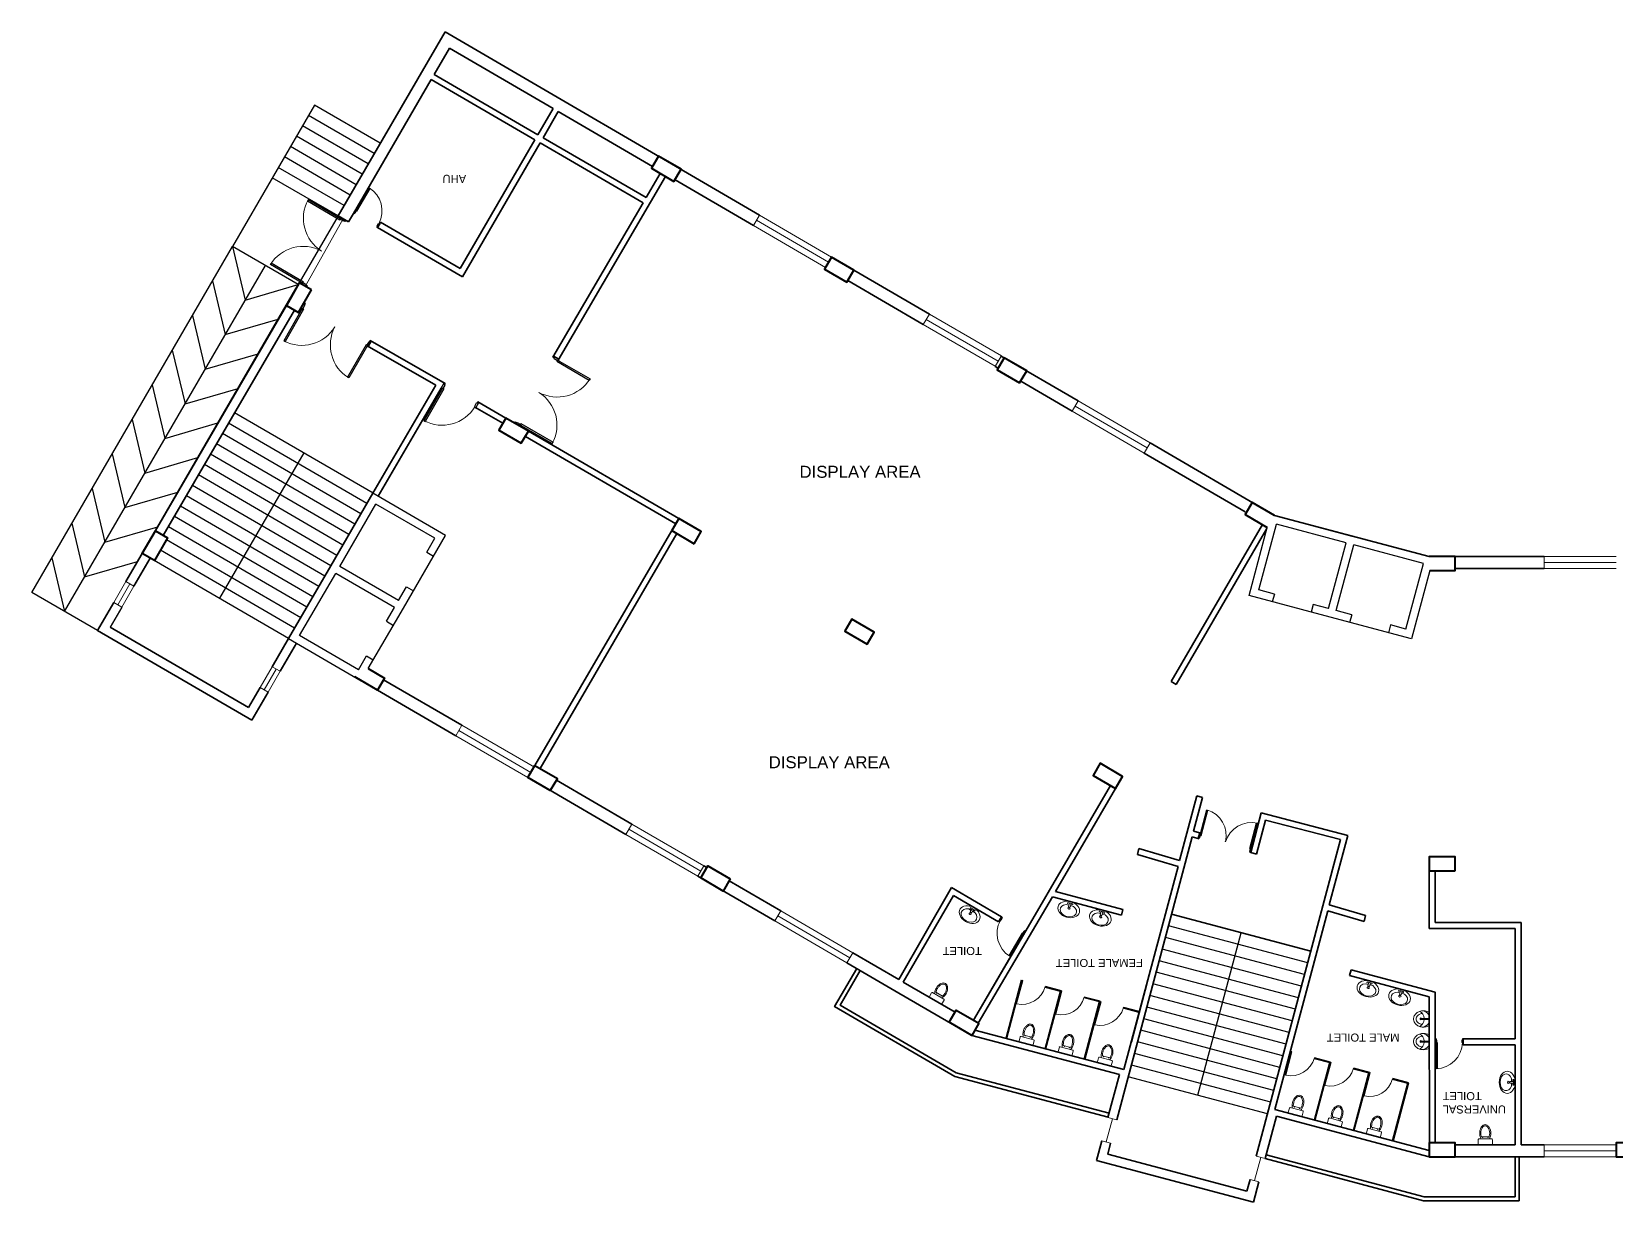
# Model space of a CAD drawing. Header units: millimetres. Extents: x 3079 to 579737, y 1565 to 1161826.
# Drawn here: x 3165 to 42770, y 942981 to 972239 of the extents above; entities that cross this region are included whole.
import ezdxf

# ---------------------------------------------------------------- set-up
doc = ezdxf.new("R2010")
doc.units = ezdxf.units.MM
for name, color, linetype, lineweight in [('1', 7, 'Continuous', 35), ('A_COL', 250, 'Continuous', 40), ('A_ELE1', 250, 'Continuous', 20), ('A_WIN-DOR', 250, 'Continuous', 30), ('DOOR', 250, 'Continuous', 15), ('IG-Area', 250, 'Continuous', 30), ('partition', 253, 'Continuous', 5), ('SILL', 251, 'Continuous', 18), ('WINDOW', 252, 'Continuous', 15)]:
    doc.layers.add(name, color=color, linetype=linetype, lineweight=lineweight)
doc.layers.add('FURNITURE', color=253, linetype='Continuous', lineweight=5, transparency=0.05)
doc.styles.get("Standard").update_dxf_attribs({"font": 'arial.ttf'})

msp = doc.modelspace()

# ---------------------------------------------------------------- linework, layer by layer
for p, q in [((10231, 970405), (8184, 966874)), ((11875, 969453), (10231, 970405)), ((11725, 969193), (10081, 970146)), ((11424, 968674), (9780, 969627)), ((11574, 968934), (9930, 969886)), ((11273, 968414), (9630, 969367)), ((10972, 967895), (9329, 968848)), ((11123, 968155), (9479, 969108)), ((10822, 967636), (9178, 968589)), ((10822, 967636), (9851, 965960)), ((3165, 958225), (8185, 966873)), ((9827, 965920), (8184, 966874)), ((8185, 966873), (8504, 965532)), ((3986, 957748), (9006, 966397)), ((7683, 966008), (8002, 964667)), ((5812, 959001), (9827, 965920)), ((8504, 965532), (9827, 965920)), ((7181, 965143), (7500, 963802)), ((8002, 964667), (9326, 965055)), ((6679, 964278), (6998, 962937)), ((7500, 963802), (8824, 964190)), ((6177, 963413), (6496, 962072)), ((6998, 962937), (8322, 963325)), ((5676, 962549), (5994, 961207)), ((8237, 962715), (6454, 959645)), ((6496, 962072), (7820, 962460)), ((11545, 960446), (8087, 962456)), ((11696, 960705), (8237, 962715)), ((11395, 960187), (7936, 962196)), ((5174, 961684), (5492, 960343)), ((11093, 959668), (7635, 961677)), ((11244, 959927), (7785, 961937)), ((9967, 961710), (7857, 958079)), ((5994, 961207), (7318, 961595)), ((10943, 959408), (7484, 961418)), ((10641, 958890), (7182, 960899)), ((10792, 959149), (7333, 961159)), ((4672, 960819), (4990, 959478)), ((5492, 960343), (6816, 960731)), ((10490, 958630), (7032, 960640)), ((9585, 957073), (11696, 960705)), ((11695, 960704), (10640, 958888)), ((10640, 958888), (11695, 960704)), ((10864, 958874), (11768, 960431)), ((13511, 959649), (11695, 960704)), ((13238, 959577), (11768, 960431)), ((10189, 958111), (6730, 960121)), ((10340, 958371), (6881, 960380)), ((34229, 960147), (36162, 959633)), ((34229, 960147), (34229, 960147)), ((4170, 959954), (4488, 958613)), ((4990, 959478), (6314, 959866)), ((10038, 957852), (6580, 959862)), ((12456, 957833), (13511, 959649)), ((33593, 958143), (34046, 959849)), ((33837, 958285), (34274, 959928)), ((36014, 959465), (34274, 959928)), ((9737, 957333), (6382, 959283)), ((9888, 957593), (6533, 959542)), ((13037, 959231), (13238, 959577)), ((35577, 957823), (36014, 959465)), ((35770, 957771), (36207, 959414)), ((37947, 958951), (36207, 959414)), ((3668, 959089), (3986, 957748)), ((4488, 958613), (5812, 959001)), ((6127, 959083), (5718, 958378)), ((9586, 957074), (6127, 959083)), ((10640, 958888), (9585, 957073)), ((12333, 958020), (10864, 958874)), ((13037, 959231), (13210, 959130)), ((37510, 957308), (37947, 958951)), ((9859, 957145), (10763, 958701)), ((12233, 957847), (10763, 958701)), ((38105, 958769), (37651, 957064)), ((4808, 957271), (3165, 958225)), ((12333, 958020), (12534, 958366)), ((12534, 958366), (12707, 958266)), ((35622, 957604), (33593, 958143)), ((34224, 958182), (33837, 958285)), ((34224, 958182), (34172, 957989)), ((5416, 957859), (5123, 957354)), ((11577, 956320), (12456, 957833)), ((12032, 957502), (12233, 957847)), ((35190, 957925), (35139, 957732)), ((35577, 957823), (35190, 957925)), ((36157, 957668), (35770, 957771)), ((36157, 957668), (36105, 957475)), ((12032, 957502), (12205, 957401)), ((37651, 957064), (35622, 957604)), ((37123, 957411), (37072, 957218)), ((37510, 957308), (37123, 957411)), ((9585, 957073), (11401, 956018)), ((11329, 956291), (9859, 957145)), ((11329, 956291), (11530, 956637)), ((11530, 956637), (11703, 956536)), ((11401, 956018), (11401, 956018)), ((35133, 949253), (31654, 950179)), ((35056, 948963), (31576, 949889)), ((34979, 948674), (31499, 949599)), ((32314, 945657), (33394, 949716)), ((34825, 948094), (31344, 949019)), ((34902, 948384), (31421, 949309)), ((34748, 947804), (31267, 948730)), ((34593, 947224), (31113, 948150)), ((34670, 947514), (31190, 948440)), ((34516, 946934), (31036, 947860)), ((34439, 946644), (30959, 947570)), ((34285, 946064), (30804, 946990)), ((34362, 946354), (30882, 947280)), ((34208, 945774), (30727, 946700)), ((34131, 945484), (30650, 946410)), ((34053, 945195), (30573, 946120)), ((34052, 945195), (30573, 946120))]:
    msp.add_line(p, q)
at = {"layer": '1'}
for p, q in [((13497, 972239), (10822, 967636)), ((21354, 967656), (13497, 972239)), ((13605, 971828), (13223, 971171)), ((16197, 970316), (13605, 971828)), ((15818, 969664), (13223, 971171)), ((13148, 971042), (11205, 967697)), ((15743, 969534), (13148, 971042)), ((16197, 970316), (15818, 969664)), ((16327, 970241), (15948, 969588)), ((18682, 968867), (16327, 970241)), ((15743, 969534), (13875, 966319)), ((18520, 968093), (15948, 969588)), ((15872, 969459), (13929, 966114)), ((18445, 967964), (15872, 969459)), ((19049, 969000), (19049, 969000)), ((19179, 968925), (19179, 968925)), ((19002, 968623), (16322, 964026)), ((18873, 968698), (18520, 968093)), ((21203, 967397), (19244, 968540)), ((18445, 967964), (16192, 964101)), ((10822, 967636), (11082, 967485)), ((11204, 967696), (11082, 967485)), ((11885, 967475), (11810, 967345)), ((13929, 966114), (11810, 967345)), ((13875, 966319), (11885, 967475)), ((10339, 966805), (10333, 966793)), ((25600, 965180), (23152, 966607)), ((25449, 964920), (23563, 966021)), ((9530, 965397), (5928, 959198)), ((9729, 965281), (6454, 959645)), ((9922, 965313), (9894, 965329)), ((9996, 965444), (9968, 965459)), ((13266, 963408), (11548, 964386)), ((11576, 964371), (11650, 964501)), ((13499, 963448), (11623, 964517)), ((16208, 964129), (16338, 964053)), ((29319, 963011), (27398, 964131)), ((27320, 963829), (27248, 963872)), ((11695, 960704), (13266, 963408)), ((11825, 960629), (13396, 963333)), ((13424, 963318), (13396, 963333)), ((29169, 962754), (27883, 963504)), ((14943, 962452), (14237, 962854)), ((15017, 962583), (14312, 962984)), ((15249, 962484), (15233, 962457)), ((15379, 962409), (15362, 962381)), ((15503, 962125), (19265, 959941)), ((15578, 962255), (19340, 960071)), ((30969, 961708), (33491, 960237)), ((34229, 960147), (31117, 961962)), ((34229, 960147), (34229, 960147)), ((38095, 959119), (34229, 960147)), ((15742, 953901), (19164, 959768)), ((15871, 953825), (19293, 959693)), ((33924, 959920), (31643, 955995)), ((34038, 959819), (31773, 955920)), ((5928, 959198), (5519, 958494)), ((6127, 959082), (5718, 958378)), ((6181, 959051), (6181, 959051)), ((38095, 959119), (38745, 959119)), ((38095, 959119), (38745, 959119)), ((40970, 959119), (38745, 959119)), ((38745, 958819), (40970, 958819)), ((5217, 957975), (4808, 957271)), ((4808, 957271), (8663, 955029)), ((5123, 957354), (8580, 955344)), ((9585, 957073), (9176, 956368)), ((9784, 956957), (9374, 956252)), ((8874, 955849), (8580, 955344)), ((9073, 955734), (8663, 955029)), ((13765, 954643), (11804, 955783)), ((11954, 956043), (13916, 954903)), ((31643, 955995), (31773, 955920)), ((18015, 952174), (15986, 953353)), ((18166, 952434), (16278, 953531)), ((28009, 949767), (30125, 953399)), ((28755, 950750), (30431, 953626)), ((32285, 953140), (31854, 951520)), ((32430, 953102), (32205, 952257)), ((32430, 953102), (32285, 953140)), ((33633, 951722), (33897, 952718)), ((33777, 951684), (34004, 952535)), ((36058, 952152), (33897, 952718)), ((35875, 952045), (34004, 952535)), ((32167, 952112), (30285, 945039)), ((32345, 952065), (32167, 952112)), ((32361, 952215), (32205, 952257)), ((32323, 952070), (32361, 952215)), ((35596, 950414), (36058, 952152)), ((30839, 951820), (30801, 951674)), ((31854, 951520), (30839, 951820)), ((33777, 951684), (33633, 951722)), ((35875, 952045), (33770, 944132)), ((20039, 951346), (19966, 951388)), ((31816, 951375), (30465, 946296)), ((31816, 951375), (30801, 951674)), ((38745, 951619), (38095, 951619)), ((38095, 951319), (38095, 949821)), ((20169, 950923), (19815, 951129)), ((20169, 950923), (21738, 950012)), ((20601, 951019), (21887, 950269)), ((38245, 951269), (38245, 949971)), ((20299, 950848), (20299, 950847)), ((24838, 948548), (26151, 950850)), ((24947, 948484), (26206, 950645)), ((26151, 950850), (27404, 950119)), ((26206, 950645), (27329, 949990)), ((26823, 947462), (28674, 950614)), ((28674, 950614), (30399, 950158)), ((28755, 950750), (30437, 950303)), ((30437, 950303), (30399, 950158)), ((35132, 949254), (31654, 950179)), ((34236, 945301), (35557, 950269)), ((36464, 950001), (35557, 950269)), ((36502, 950146), (35596, 950414)), ((36502, 950146), (36464, 950001)), ((26706, 947530), (28009, 949767)), ((27329, 949990), (27404, 950119)), ((28009, 949767), (28009, 949767)), ((38095, 949971), (38095, 949971)), ((38095, 949821), (40245, 949821)), ((38245, 949971), (40395, 949971)), ((40245, 947069), (40245, 949821)), ((40395, 944419), (40395, 949971)), ((23538, 948966), (24735, 948270)), ((23686, 949220), (24838, 948548)), ((26705, 947531), (27606, 949075)), ((27600, 949066), (27600, 949066)), ((36142, 948792), (36103, 948646)), ((36103, 948646), (38095, 948117)), ((36142, 948792), (38245, 948232)), ((24947, 948484), (26243, 947729)), ((27135, 948268), (27136, 948268)), ((27517, 947079), (27903, 948529)), ((27529, 947076), (27915, 948526)), ((27903, 948529), (27915, 948526)), ((27924, 948523), (27936, 948520)), ((28491, 948360), (28878, 948257)), ((28495, 948371), (28893, 948265)), ((28495, 946819), (28878, 948257)), ((28507, 946816), (28893, 948265)), ((28902, 948263), (28914, 948260)), ((30650, 946988), (31034, 948438)), ((38245, 946919), (38245, 948232)), ((29469, 948100), (29856, 947997)), ((29473, 948111), (29871, 948005)), ((29473, 946559), (29856, 947997)), ((29485, 946556), (29871, 948005)), ((30447, 947840), (30450, 947851)), ((30447, 947840), (30834, 947737)), ((30450, 947851), (30837, 947748)), ((38098, 944469), (38095, 948117)), ((26780, 947360), (26781, 947360)), ((26659, 947152), (30349, 946171)), ((26737, 947287), (30465, 946296)), ((38095, 946999), (38095, 946999)), ((38945, 946919), (38945, 947069)), ((38945, 947069), (40245, 947069)), ((34619, 946739), (34649, 946731)), ((34622, 946751), (34664, 946740)), ((34643, 946831), (34643, 946830)), ((34646, 946842), (34646, 946842)), ((35219, 946579), (35606, 946477)), ((35222, 946591), (35621, 946485)), ((38095, 946849), (38095, 946849)), ((38245, 944469), (38245, 946919)), ((38945, 946919), (40245, 946919)), ((40245, 944419), (40245, 946919)), ((30349, 946171), (30063, 945098)), ((35223, 945039), (35606, 946477)), ((35235, 945035), (35621, 946485)), ((36197, 946319), (36584, 946216)), ((36200, 946331), (36599, 946225)), ((36201, 944778), (36584, 946216)), ((36213, 944775), (36599, 946225)), ((37175, 946059), (37562, 945956)), ((37178, 946071), (37577, 945965)), ((37179, 944518), (37562, 945956)), ((37191, 944515), (37577, 945965)), ((34275, 945136), (33992, 944073)), ((34236, 945301), (38095, 944275)), ((34275, 945136), (38095, 944120)), ((29909, 944518), (29778, 944024)), ((30131, 944459), (30059, 944187)), ((33538, 943262), (30059, 944187)), ((40245, 944419), (38745, 944419)), ((40970, 944419), (40395, 944419)), ((33702, 942981), (29778, 944024)), ((33992, 944073), (37954, 943019)), ((34018, 944169), (37967, 943119)), ((40970, 944119), (38095, 944119)), ((40245, 944119), (38095, 944119)), ((38245, 944119), (38245, 944119)), ((40245, 943119), (40245, 944119)), ((40345, 943019), (40345, 944119)), ((33615, 943552), (33538, 943262)), ((33838, 943493), (33702, 942981)), ((40345, 943019), (37954, 943019)), ((40245, 943119), (37967, 943119))]:
    msp.add_line(p, q, dxfattribs=at)
for points in [[(23784, 948823), (23232, 947871), (26234, 946127), (30066, 945108)], [(23871, 948772), (23368, 947908), (26272, 946220), (30092, 945205)], [(24735, 948270), (24735, 948270), (26645, 947160)]]:
    msp.add_lwpolyline(points, dxfattribs=at)
at = {"layer": 'A_COL'}
for points in [[(19218, 968497), (19395, 968799), (18833, 969126), (18657, 968824)], [(23538, 965978), (23714, 966280), (23152, 966607), (22976, 966305)], [(10155, 965786), (9851, 965960), (9529, 965395), (9833, 965222)], [(27857, 963459), (28033, 963761), (27471, 964088), (27295, 963786)], [(15402, 961953), (15578, 962255), (15017, 962583), (14840, 962280)], [(19725, 959441), (19901, 959743), (19340, 960071), (19164, 959768)], [(6255, 959761), (6558, 959585), (6231, 959023), (5929, 959199)], [(24049, 956929), (24225, 957231), (23663, 957559), (23487, 957256)], [(16303, 953573), (16127, 953271), (15565, 953599), (15742, 953901)], [(30254, 953324), (30431, 953626), (29869, 953953), (29693, 953651)], [(20626, 951062), (20450, 950760), (19888, 951087), (20064, 951389)], [(38745, 951269), (38745, 951619), (38095, 951619), (38095, 951269)], [(26835, 947455), (26659, 947152), (26098, 947480), (26274, 947782)], [(38745, 944119), (38745, 944469), (38095, 944469), (38095, 944119)], [(43420, 944119), (43420, 944469), (42770, 944469), (42770, 944119)]]:
    msp.add_lwpolyline(points, close=True, dxfattribs=at)
for points in [[(34229, 960147), (34229, 960147), (33668, 960475), (33491, 960172), (34046, 959849)], [(38105, 958769), (38745, 958769), (38745, 959119), (38095, 959119), (38095, 959119)], [(11577, 956320), (11980, 956085), (11804, 955783), (11242, 956111)]]:
    msp.add_lwpolyline(points, dxfattribs=at)
at = {"layer": 'A_ELE1', "transparency": 33554687}
for centre, radius, start, end in [((10922, 967575), 966, 151.4901, 238.0058), ((11244, 967761), 676, 331.5846, 58.1004), ((9949, 965907), 966, 61.4903, 148.006), ((10922, 967575), 966, 238.0058, 238.0059), ((9917, 965365), 966, 242.0665, 328.5823), ((11595, 964409), 966, 152.0667, 238.5824), ((11595, 964409), 966, 152.0666, 152.0667), ((16300, 964073), 966, 241.4931, 328.0088), ((15327, 962405), 966, 331.4929, 58.0087), ((16300, 964073), 966, 241.493, 241.4931), ((13420, 963369), 966, 242.0665, 328.5823), ((32344, 952143), 676, 346.8467, 73.3625), ((33650, 951795), 676, 76.8465, 163.3623), ((27969, 949703), 676, 151.5186, 238.0344), ((38247, 946993), 676, 271.742, 358.2578)]:
    msp.add_arc(centre, radius, start, end, dxfattribs=at)
at = {"layer": 'A_WIN-DOR'}
for p, q in [((10073, 968036), (10056, 968004)), ((11224, 967686), (11205, 967697)), ((11810, 967345), (11790, 967356)), ((11863, 967436), (11810, 967345)), ((9130, 966419), (9149, 966450)), ((9465, 964511), (9497, 964494)), ((11091, 963584), (11060, 963603)), ((17119, 963561), (17100, 963530)), ((14340, 962969), (14312, 962984)), ((12967, 962515), (12999, 962498)), ((16176, 961944), (16194, 961976)), ((32345, 952065), (32323, 952070)), ((33611, 951728), (33633, 951722)), ((27351, 950028), (27404, 950119)), ((27404, 950119), (27423, 950108)), ((27989, 949778), (28009, 949767)), ((38267, 947069), (38245, 947069)), ((38945, 947069), (38922, 947069)), ((38945, 946964), (38945, 947069))]:
    msp.add_line(p, q, dxfattribs=at)
at = {"layer": 'A_WIN-DOR', "transparency": 33554687}
for p, q in [((10863, 967532), (10056, 968004)), ((10882, 967564), (10073, 968036)), ((11272, 967769), (11601, 968335)), ((11294, 967756), (11623, 968322)), ((10871, 967571), (10842, 967587)), ((10871, 967571), (10887, 967598)), ((10887, 967598), (11016, 967523)), ((11257, 967788), (11205, 967697)), ((11224, 967686), (11240, 967713)), ((11240, 967713), (11248, 967708)), ((11248, 967708), (11281, 967764)), ((11277, 967776), (11257, 967788)), ((11277, 967776), (11288, 967796)), ((10954, 967506), (10875, 967552)), ((10961, 967518), (10954, 967506)), ((11000, 967495), (10961, 967518)), ((11016, 967523), (11000, 967495)), ((11790, 967356), (11807, 967384)), ((11798, 967389), (11830, 967444)), ((11807, 967384), (11798, 967389)), ((11839, 967439), (11843, 967447)), ((11843, 967447), (11863, 967436)), ((9939, 965947), (9130, 966419)), ((9957, 965979), (9149, 966450)), ((10410, 966756), (10410, 966756)), ((10410, 966756), (10410, 966756)), ((9928, 965953), (9899, 965970)), ((9928, 965953), (9912, 965926)), ((9912, 965926), (10041, 965850)), ((10025, 965913), (9946, 965959)), ((10018, 965901), (10025, 965913)), ((10057, 965878), (10018, 965901)), ((10041, 965850), (10057, 965878)), ((9928, 965324), (9465, 964511)), ((9960, 965306), (9497, 964494)), ((9894, 965329), (9968, 965459)), ((9922, 965313), (9894, 965329)), ((9922, 965313), (9906, 965285)), ((9985, 965397), (9940, 965318)), ((9968, 965459), (9996, 965444)), ((9996, 965444), (9973, 965404)), ((9973, 965404), (9985, 965397)), ((10741, 964861), (10741, 964861)), ((10741, 964861), (10741, 964861)), ((11523, 964416), (11060, 963603)), ((11555, 964398), (11091, 963584)), ((11548, 964386), (11532, 964358)), ((11588, 964484), (11543, 964404)), ((11548, 964386), (11576, 964371)), ((11576, 964371), (11650, 964501)), ((11600, 964477), (11588, 964484)), ((11623, 964517), (11600, 964477)), ((11650, 964501), (11623, 964517)), ((16208, 964129), (16192, 964101)), ((16192, 964101), (16231, 964078)), ((16338, 964054), (16208, 964129)), ((16231, 964078), (16225, 964067)), ((16225, 964067), (16304, 964021)), ((16292, 964001), (17100, 963530)), ((16310, 964032), (17119, 963561)), ((16322, 964026), (16338, 964054)), ((16322, 964026), (16350, 964009)), ((13431, 963329), (12967, 962515)), ((13462, 963311), (12999, 962498)), ((13396, 963333), (13471, 963464)), ((13424, 963318), (13396, 963333)), ((13424, 963318), (13408, 963289)), ((13488, 963401), (13443, 963322)), ((13471, 963464), (13499, 963448)), ((13499, 963448), (13476, 963408)), ((13476, 963408), (13488, 963401)), ((15839, 963224), (15839, 963224)), ((15839, 963224), (15839, 963224)), ((14277, 962951), (14232, 962872)), ((14244, 962865), (14237, 962854)), ((14237, 962854), (14265, 962838)), ((14265, 962838), (14340, 962969)), ((14289, 962945), (14277, 962951)), ((14312, 962984), (14289, 962945)), ((15233, 962457), (15249, 962484)), ((15362, 962381), (15233, 962457)), ((15249, 962484), (15288, 962461)), ((15288, 962461), (15295, 962473)), ((15295, 962473), (15374, 962427)), ((15379, 962409), (15362, 962381)), ((15367, 962415), (16176, 961944)), ((15379, 962409), (15407, 962392)), ((15386, 962447), (16194, 961976)), ((32369, 952157), (32538, 952791)), ((32394, 952151), (32562, 952784)), ((32350, 952172), (32323, 952070)), ((32371, 952166), (32350, 952172)), ((32362, 952093), (32378, 952155)), ((32371, 952166), (32377, 952188)), ((33611, 951827), (33779, 952460)), ((33636, 951821), (33804, 952454)), ((32345, 952065), (32353, 952096)), ((32353, 952096), (32362, 952093)), ((33002, 951989), (33005, 951998)), ((33002, 951989), (33002, 951989)), ((33005, 951998), (33005, 951998)), ((33610, 951761), (33626, 951823)), ((33619, 951759), (33610, 951761)), ((33611, 951728), (33619, 951759)), ((33660, 951824), (33633, 951722)), ((33638, 951829), (33644, 951852)), ((33638, 951829), (33660, 951824)), ((27370, 950017), (27351, 950028)), ((27375, 950025), (27370, 950017)), ((27415, 950075), (27383, 950020)), ((27423, 950108), (27407, 950080)), ((27407, 950080), (27415, 950075)), ((27965, 949755), (27933, 949700)), ((27956, 949676), (28009, 949767)), ((27973, 949750), (27965, 949755)), ((27989, 949778), (27973, 949750)), ((27919, 949708), (27589, 949142)), ((27941, 949695), (27611, 949129)), ((27937, 949687), (27925, 949667)), ((27937, 949687), (27956, 949676)), ((38245, 946964), (38245, 947069)), ((38267, 946964), (38245, 946964)), ((38267, 947069), (38267, 947037)), ((38267, 947037), (38277, 947037)), ((38267, 946973), (38267, 946318)), ((38267, 946964), (38267, 946941)), ((38277, 947037), (38277, 946973)), ((38293, 946973), (38293, 946318)), ((38922, 947037), (38913, 947037)), ((38913, 947037), (38913, 946973)), ((38922, 947069), (38922, 947037)), ((38922, 946973), (38922, 946964)), ((38922, 946964), (38945, 946964))]:
    msp.add_line(p, q, dxfattribs=at)
for points in [[(10882, 967564), (10863, 967532)], [(11272, 967769), (11294, 967756)], [(11839, 967439), (11830, 967444)], [(10410, 966756), (10410, 966756)], [(9939, 965947), (9957, 965979)], [(9928, 965324), (9960, 965306)], [(10741, 964861), (10741, 964861)], [(11555, 964398), (11523, 964416)], [(16310, 964032), (16292, 964001)], [(13431, 963329), (13462, 963311)], [(15839, 963224), (15839, 963224)], [(14244, 962865), (14232, 962872)], [(15367, 962415), (15386, 962447)], [(32369, 952157), (32394, 952151)], [(33002, 951989), (33002, 951989)], [(33636, 951821), (33611, 951827)], [(27375, 950025), (27383, 950020)], [(27941, 949695), (27919, 949708)], [(38267, 946973), (38293, 946973)], [(38922, 946973), (38913, 946973)]]:
    msp.add_lwpolyline(points, dxfattribs=at)
at = {"layer": 'DOOR'}
for p, q in [((27924, 948523), (27770, 947943)), ((27936, 948520), (27782, 947940)), ((27924, 948523), (27936, 948520)), ((28902, 948263), (28748, 947683)), ((28914, 948260), (28760, 947680)), ((28902, 948263), (28914, 948260)), ((27770, 947943), (27782, 947940)), ((29879, 947999), (29725, 947419)), ((29891, 947995), (29737, 947416)), ((29879, 947999), (29891, 947995)), ((28748, 947683), (28760, 947680)), ((29725, 947419), (29737, 947416)), ((34652, 946743), (34498, 946163)), ((34664, 946740), (34510, 946160)), ((34652, 946743), (34664, 946740)), ((35630, 946482), (35476, 945903)), ((35642, 946479), (35488, 945900)), ((35630, 946482), (35642, 946479)), ((36608, 946222), (36454, 945643)), ((36620, 946219), (36466, 945639)), ((36608, 946222), (36620, 946219)), ((34498, 946163), (34510, 946160)), ((35476, 945903), (35488, 945900)), ((36454, 945643), (36466, 945639))]:
    msp.add_line(p, q, dxfattribs=at)
at = {"layer": 'FURNITURE'}
for p, q in [((26642, 950276), (26581, 950312)), ((26618, 950325), (26632, 950349)), ((26657, 950302), (26618, 950325)), ((26668, 950319), (26624, 950244)), ((26632, 950349), (26749, 950280)), ((26706, 950297), (26662, 950222)), ((26706, 950297), (26668, 950319)), ((26742, 950218), (26681, 950254)), ((26735, 950256), (26695, 950279)), ((26749, 950280), (26735, 950256)), ((29089, 950408), (29020, 950426)), ((29052, 950448), (29059, 950475)), ((29096, 950436), (29052, 950448)), ((29059, 950475), (29190, 950440)), ((29102, 950456), (29079, 950372)), ((29144, 950445), (29102, 950456)), ((29144, 950445), (29122, 950360)), ((29201, 950378), (29131, 950396)), ((29183, 950413), (29139, 950425)), ((29190, 950440), (29183, 950413)), ((29880, 950197), (29811, 950215)), ((29844, 950237), (29851, 950264)), ((29888, 950225), (29844, 950237)), ((29851, 950264), (29982, 950229)), ((29893, 950245), (29871, 950161)), ((29936, 950234), (29893, 950245)), ((29936, 950234), (29913, 950150)), ((29992, 950167), (29923, 950186)), ((29975, 950202), (29931, 950214)), ((29982, 950229), (29975, 950202)), ((25658, 948215), (25604, 948122)), ((25963, 948059), (25683, 948222)), ((25931, 948136), (25766, 948232)), ((25781, 948205), (25789, 948219)), ((25787, 948201), (25781, 948205)), ((25795, 948215), (25787, 948201)), ((25789, 948219), (25795, 948215)), ((25902, 948152), (25894, 948138)), ((25900, 948135), (25908, 948149)), ((25908, 948149), (25902, 948152)), ((36569, 948426), (36500, 948444)), ((36532, 948466), (36539, 948493)), ((36576, 948454), (36532, 948466)), ((36539, 948493), (36670, 948458)), ((36582, 948474), (36559, 948390)), ((36624, 948463), (36582, 948474)), ((36624, 948463), (36602, 948378)), ((36681, 948396), (36612, 948414)), ((36663, 948431), (36619, 948443)), ((36670, 948458), (36663, 948431)), ((37360, 948215), (37291, 948234)), ((37324, 948255), (37331, 948282)), ((37368, 948243), (37324, 948255)), ((37331, 948282), (37462, 948247)), ((37373, 948263), (37351, 948179)), ((37416, 948252), (37373, 948263)), ((37416, 948252), (37394, 948168)), ((37472, 948185), (37403, 948204)), ((37455, 948220), (37411, 948232)), ((37462, 948247), (37455, 948220)), ((25611, 948097), (25890, 947934)), ((25894, 948138), (25900, 948135)), ((25915, 947941), (25969, 948034)), ((37969, 947575), (37909, 947575)), ((37969, 947552), (37909, 947552)), ((38085, 947576), (37987, 947575)), ((37987, 947568), (37987, 947568)), ((37987, 947559), (37987, 947559)), ((38085, 947576), (37988, 947575)), ((38085, 947552), (37988, 947552)), ((38085, 947552), (37988, 947552)), ((38085, 947739), (38085, 947389)), ((38095, 947569), (38085, 947569)), ((38095, 947559), (38085, 947559)), ((38095, 947569), (38095, 947559)), ((27871, 947116), (27843, 947011)), ((27856, 946989), (28169, 946906)), ((28206, 947045), (27893, 947128)), ((28155, 947111), (27970, 947160)), ((27991, 947138), (27996, 947153)), ((27998, 947136), (27991, 947138)), ((27996, 947153), (28002, 947151)), ((28002, 947151), (27998, 947136)), ((28122, 947119), (28118, 947104)), ((28118, 947104), (28125, 947102)), ((28129, 947118), (28122, 947119)), ((28125, 947102), (28129, 947118)), ((28191, 946919), (28219, 947023)), ((37969, 947011), (37909, 947011)), ((37969, 946987), (37909, 946987)), ((38085, 947011), (37987, 947011)), ((37987, 947003), (37987, 947003)), ((37987, 946994), (37987, 946994)), ((38085, 947011), (37988, 947011)), ((38085, 946987), (37988, 946987)), ((38085, 946987), (37988, 946987)), ((38085, 947174), (38085, 946824)), ((38095, 947004), (38085, 947004)), ((38095, 946994), (38085, 946994)), ((38095, 947004), (38095, 946994)), ((28849, 946855), (28821, 946751)), ((28834, 946729), (29147, 946646)), ((29184, 946785), (28871, 946868)), ((29133, 946851), (28948, 946900)), ((28969, 946877), (28974, 946893)), ((28976, 946876), (28969, 946877)), ((28974, 946893), (28980, 946891)), ((28980, 946891), (28976, 946876)), ((29100, 946859), (29096, 946844)), ((29096, 946844), (29103, 946842)), ((29107, 946858), (29100, 946859)), ((29103, 946842), (29107, 946858)), ((29169, 946659), (29197, 946763)), ((29827, 946595), (29799, 946491)), ((30162, 946525), (29849, 946608)), ((30111, 946591), (29926, 946640)), ((29947, 946617), (29952, 946633)), ((29954, 946615), (29947, 946617)), ((29952, 946633), (29958, 946631)), ((29958, 946631), (29954, 946615)), ((30078, 946599), (30074, 946584)), ((30074, 946584), (30081, 946582)), ((30085, 946597), (30078, 946599)), ((30081, 946582), (30085, 946597)), ((29812, 946469), (30125, 946386)), ((30147, 946398), (30175, 946503)), ((40201, 946002), (40114, 946002)), ((40201, 945958), (40114, 945958)), ((40151, 946002), (40151, 946074)), ((40151, 945887), (40151, 945958)), ((40180, 946002), (40180, 946048)), ((40180, 946048), (40208, 946048)), ((40180, 945912), (40180, 945958)), ((40208, 945912), (40180, 945912)), ((40201, 945958), (40201, 946002)), ((40208, 946048), (40208, 945912)), ((34883, 945330), (34698, 945380)), ((34599, 945335), (34571, 945231)), ((34584, 945209), (34897, 945125)), ((34934, 945265), (34621, 945348)), ((34719, 945357), (34723, 945373)), ((34726, 945355), (34719, 945357)), ((34723, 945373), (34730, 945371)), ((34730, 945371), (34726, 945355)), ((34850, 945339), (34846, 945323)), ((34846, 945323), (34853, 945322)), ((34857, 945337), (34850, 945339)), ((34853, 945322), (34857, 945337)), ((34919, 945138), (34947, 945243)), ((35577, 945075), (35549, 944971)), ((35912, 945004), (35599, 945088)), ((35861, 945070), (35676, 945119)), ((35697, 945097), (35701, 945113)), ((35704, 945095), (35697, 945097)), ((35701, 945113), (35708, 945111)), ((35708, 945111), (35704, 945095)), ((35828, 945079), (35824, 945063)), ((35824, 945063), (35831, 945061)), ((35835, 945077), (35828, 945079)), ((35831, 945061), (35835, 945077)), ((35897, 944878), (35925, 944982)), ((35562, 944949), (35875, 944865)), ((36555, 944815), (36527, 944710)), ((36540, 944688), (36853, 944605)), ((36890, 944744), (36577, 944828)), ((36839, 944810), (36654, 944859)), ((36675, 944837), (36679, 944852)), ((36682, 944835), (36675, 944837)), ((36679, 944852), (36686, 944851)), ((36686, 944851), (36682, 944835)), ((36806, 944819), (36802, 944803)), ((36802, 944803), (36809, 944801)), ((36813, 944817), (36806, 944819)), ((36809, 944801), (36813, 944817)), ((36875, 944618), (36903, 944722)), ((39590, 944613), (39399, 944613)), ((39426, 944597), (39426, 944613)), ((39426, 944613), (39433, 944613)), ((39433, 944597), (39426, 944597)), ((39433, 944613), (39433, 944597)), ((39557, 944613), (39557, 944597)), ((39564, 944613), (39557, 944613)), ((39557, 944597), (39564, 944597)), ((39564, 944597), (39564, 944613)), ((39315, 944545), (39315, 944437)), ((39657, 944563), (39333, 944563)), ((39333, 944419), (39657, 944419)), ((39675, 944437), (39675, 944545))]:
    msp.add_line(p, q, dxfattribs=at)
for centre, radius in [((37888, 947564), 23.7), ((37978, 947563), 14.9), ((37888, 946999), 23.7), ((37978, 946999), 14.9)]:
    msp.add_circle(centre, radius, dxfattribs=at)
for centre, radius, start, end in [((25674, 948206), 18, 59.7481, 149.7481), ((25966, 948195), 233, 164.8212, 180.6515), ((26060, 948170), 330, 149.7481, 164.8212), ((25966, 948195), 204, 164.8212, 169.5721), ((26060, 948170), 301, 149.7481, 164.8212), ((26060, 948170), 330, 134.6749, 149.7481), ((26060, 948170), 301, 134.6749, 149.7481), ((25992, 948239), 233, 116.7165, 134.6749), ((25992, 948239), 204, 116.7165, 134.6749), ((25960, 948302), 162, 92.2478, 116.7165), ((25960, 948302), 134, 92.2478, 116.7165), ((25800, 948292), 204, 309.924, 314.6749), ((25732, 948361), 301, 314.6749, 329.7481), ((25957, 948371), 93.1, 59.7481, 92.2478), ((25957, 948371), 64.3, 59.7481, 92.2478), ((25732, 948361), 330, 314.6749, 329.7481), ((25957, 948371), 64.3, 27.2483, 59.7481), ((25732, 948361), 301, 329.7481, 344.8212), ((25957, 948371), 93.1, 27.2483, 59.7481), ((25896, 948339), 134, 2.7796, 27.2483), ((25732, 948361), 330, 329.7481, 344.8212), ((25825, 948336), 204, 344.8212, 2.7796), ((25896, 948339), 162, 2.7796, 27.2483), ((25825, 948336), 233, 344.8212, 2.7796), ((25620, 948113), 18, 149.7481, 239.7481), ((25899, 947950), 18, 239.7481, 329.7481), ((25800, 948292), 233, 298.8446, 314.6749), ((25954, 948043), 18, 329.7481, 59.7481), ((37931, 947522), 243, 109.3112, 130.2027), ((37770, 947568), 199, 2.263, 66.692), ((37945, 947482), 285, 90.0477, 109.3112), ((37898, 947537), 229, 35.5197, 83.8921), ((37945, 947482), 285, 70.7841, 90.0477), ((37923, 947247), 517, 71.8392, 77.0814), ((28186, 947226), 233, 132.073, 150.0314), ((28186, 947226), 204, 132.073, 150.0314), ((28139, 947279), 162, 107.6043, 132.073), ((28139, 947279), 134, 107.6043, 132.073), ((28118, 947345), 93.1, 75.1045, 107.6043), ((28118, 947345), 64.3, 75.1045, 107.6043), ((28118, 947345), 64.3, 42.6047, 75.1045), ((28118, 947345), 93.1, 42.6047, 75.1045), ((28067, 947298), 134, 18.136, 42.6047), ((28067, 947298), 162, 18.136, 42.6047), ((37876, 947564), 173, 153.8996, 180.0477), ((37876, 947564), 173, 180.0477, 206.1958), ((37910, 947547), 210, 130.2027, 153.8996), ((37910, 947580), 210, 206.1958, 229.8926), ((37876, 947564), 108, 153.8996, 180.0477), ((37876, 947564), 108, 180.0477, 206.1958), ((37931, 947605), 243, 229.8926, 250.7841), ((37910, 947547), 145, 130.2027, 153.8996), ((37910, 947580), 145, 206.1958, 229.8926), ((37931, 947522), 178, 109.3112, 130.2027), ((37931, 947605), 178, 229.8926, 250.7841), ((37770, 947559), 199, 293.4034, 357.8323), ((37945, 947645), 285, 250.7841, 270.0477), ((37945, 947482), 220, 97.0617, 109.3112), ((37945, 947645), 220, 250.7841, 263.0337), ((37888, 947564), 14.1, 90.0477, 270.0477), ((37888, 947564), 14.1, 270.0477, 90.0477), ((37898, 947589), 229, 274.8869, 324.6725), ((37945, 947645), 285, 270.0477, 289.3112), ((37978, 947564), 10, 90.0477, 270.0477), ((37978, 947563), 10, 90.0477, 270.0477), ((37978, 947564), 10, 270.0477, 90.0477), ((37978, 947563), 10, 270.0477, 90.0477), ((37923, 947880), 517, 283.0139, 288.2562), ((27860, 947007), 18, 165.1045, 255.1045), ((27888, 947111), 18, 75.1045, 165.1045), ((28270, 947178), 330, 165.1045, 180.1776), ((28173, 947178), 233, 180.1776, 196.0079), ((28270, 947178), 330, 150.0314, 165.1045), ((28270, 947178), 301, 165.1045, 180.1776), ((28173, 947178), 204, 180.1776, 184.9285), ((28270, 947178), 301, 150.0314, 165.1045), ((27987, 947227), 233, 314.2011, 330.0314), ((27987, 947227), 204, 325.2805, 330.0314), ((27903, 947275), 301, 330.0314, 345.1045), ((27903, 947275), 330, 330.0314, 345.1045), ((28000, 947276), 204, 0.1776, 18.136), ((27903, 947275), 301, 345.1045, 0.1776), ((28201, 947028), 18, 345.1045, 75.1045), ((28000, 947276), 233, 0.1776, 18.136), ((27903, 947275), 330, 345.1045, 0.1776), ((29248, 946918), 330, 165.1045, 180.1776), ((29248, 946918), 330, 150.0314, 165.1045), ((29248, 946918), 301, 165.1045, 180.1776), ((29248, 946918), 301, 150.0314, 165.1045), ((29164, 946966), 233, 132.073, 150.0314), ((29164, 946966), 204, 132.073, 150.0314), ((29117, 947018), 162, 107.6043, 132.073), ((29117, 947018), 134, 107.6043, 132.073), ((29096, 947084), 93.1, 75.1045, 107.6043), ((29096, 947084), 64.3, 75.1045, 107.6043), ((29096, 947084), 64.3, 42.6047, 75.1045), ((29096, 947084), 93.1, 42.6047, 75.1045), ((29045, 947038), 134, 18.136, 42.6047), ((29045, 947038), 162, 18.136, 42.6047), ((28978, 947016), 204, 0.1776, 18.136), ((28881, 947015), 301, 345.1045, 0.1776), ((28978, 947016), 233, 0.1776, 18.136), ((28881, 947015), 330, 345.1045, 0.1776), ((37876, 946999), 173, 153.8996, 180.0477), ((37876, 946999), 173, 180.0477, 206.1958), ((37910, 946982), 210, 130.2027, 153.8996), ((37876, 946999), 108, 153.8996, 180.0477), ((37876, 946999), 108, 180.0477, 206.1958), ((37931, 946957), 243, 109.3112, 130.2027), ((37910, 946982), 145, 130.2027, 153.8996), ((37931, 946957), 178, 109.3112, 130.2027), ((37770, 947003), 199, 2.263, 66.692), ((37770, 946994), 199, 293.4034, 357.8323), ((37945, 946917), 285, 90.0477, 109.3112), ((37945, 946917), 220, 97.0617, 109.3112), ((37888, 946999), 14.1, 90.0477, 270.0477), ((37888, 946999), 14.1, 270.0477, 90.0477), ((37898, 946972), 229, 35.5197, 83.8921), ((37945, 946917), 285, 70.7841, 90.0477), ((37978, 946999), 10, 90.0477, 270.0477), ((37978, 946999), 10, 90.0477, 270.0477), ((37978, 946999), 10, 270.0477, 90.0477), ((37978, 946999), 10, 270.0477, 90.0477), ((37923, 946682), 517, 71.8392, 77.0814), ((28173, 946923), 18, 255.1045, 345.1045), ((28838, 946746), 18, 165.1045, 255.1045), ((28866, 946851), 18, 75.1045, 165.1045), ((29151, 946917), 233, 180.1776, 196.0079), ((29151, 946917), 204, 180.1776, 184.9285), ((28965, 946967), 233, 314.2011, 330.0314), ((28965, 946967), 204, 325.2805, 330.0314), ((28881, 947015), 301, 330.0314, 345.1045), ((29151, 946663), 18, 255.1045, 345.1045), ((28881, 947015), 330, 330.0314, 345.1045), ((29179, 946767), 18, 345.1045, 75.1045), ((29844, 946591), 18, 75.1045, 165.1045), ((30226, 946658), 330, 165.1045, 180.1776), ((30129, 946657), 233, 180.1776, 196.0079), ((30226, 946658), 330, 150.0314, 165.1045), ((30226, 946658), 301, 165.1045, 180.1776), ((30129, 946657), 204, 180.1776, 184.9285), ((30226, 946658), 301, 150.0314, 165.1045), ((30142, 946706), 233, 132.073, 150.0314), ((30142, 946706), 204, 132.073, 150.0314), ((30095, 946758), 162, 107.6043, 132.073), ((30095, 946758), 134, 107.6043, 132.073), ((30074, 946824), 93.1, 75.1045, 107.6043), ((30074, 946824), 64.3, 75.1045, 107.6043), ((30074, 946824), 64.3, 42.6047, 75.1045), ((30074, 946824), 93.1, 42.6047, 75.1045), ((29943, 946707), 233, 314.2011, 330.0314), ((29943, 946707), 204, 325.2805, 330.0314), ((29859, 946755), 301, 330.0314, 345.1045), ((30023, 946777), 134, 18.136, 42.6047), ((30023, 946777), 162, 18.136, 42.6047), ((29859, 946755), 330, 330.0314, 345.1045), ((29956, 946755), 204, 0.1776, 18.136), ((29859, 946755), 301, 345.1045, 0.1776), ((29956, 946755), 233, 0.1776, 18.136), ((29859, 946755), 330, 345.1045, 0.1776), ((37910, 947015), 210, 206.1958, 229.8926), ((37931, 947040), 243, 229.8926, 250.7841), ((37910, 947015), 145, 206.1958, 229.8926), ((37931, 947040), 178, 229.8926, 250.7841), ((37945, 947080), 285, 250.7841, 270.0477), ((37945, 947080), 220, 250.7841, 263.0337), ((37898, 947024), 229, 274.8869, 324.6725), ((37945, 947080), 285, 270.0477, 289.3112), ((37923, 947315), 517, 283.0139, 288.2562), ((29816, 946486), 18, 165.1045, 255.1045), ((30129, 946403), 18, 255.1045, 345.1045), ((30157, 946507), 18, 345.1045, 75.1045), ((34998, 945397), 330, 165.1045, 180.1776), ((34901, 945397), 233, 180.1776, 196.0079), ((34998, 945397), 330, 150.0314, 165.1045), ((34998, 945397), 301, 165.1045, 180.1776), ((34901, 945397), 204, 180.1776, 184.9285), ((34998, 945397), 301, 150.0314, 165.1045), ((34914, 945446), 233, 132.073, 150.0314), ((34914, 945446), 204, 132.073, 150.0314), ((34867, 945498), 162, 107.6043, 132.073), ((34867, 945498), 134, 107.6043, 132.073), ((34846, 945564), 93.1, 75.1045, 107.6043), ((34846, 945564), 64.3, 75.1045, 107.6043), ((34846, 945564), 64.3, 42.6047, 75.1045), ((34846, 945564), 93.1, 42.6047, 75.1045), ((34631, 945495), 301, 330.0314, 345.1045), ((34795, 945517), 134, 18.136, 42.6047), ((34795, 945517), 162, 18.136, 42.6047), ((34631, 945495), 330, 330.0314, 345.1045), ((34728, 945495), 204, 0.1776, 18.136), ((34631, 945495), 301, 345.1045, 0.1776), ((34728, 945495), 233, 0.1776, 18.136), ((34631, 945495), 330, 345.1045, 0.1776), ((35845, 945238), 162, 107.6043, 132.073), ((35824, 945304), 93.1, 75.1045, 107.6043), ((35824, 945304), 93.1, 42.6047, 75.1045), ((34588, 945226), 18, 165.1045, 255.1045), ((34616, 945330), 18, 75.1045, 165.1045), ((34715, 945447), 233, 314.2011, 330.0314), ((34715, 945447), 204, 325.2805, 330.0314), ((34901, 945143), 18, 255.1045, 345.1045), ((34929, 945247), 18, 345.1045, 75.1045), ((35594, 945070), 18, 75.1045, 165.1045), ((35976, 945137), 330, 165.1045, 180.1776), ((35879, 945137), 233, 180.1776, 196.0079), ((35976, 945137), 330, 150.0314, 165.1045), ((35976, 945137), 301, 165.1045, 180.1776), ((35879, 945137), 204, 180.1776, 184.9285), ((35976, 945137), 301, 150.0314, 165.1045), ((35892, 945186), 233, 132.073, 150.0314), ((35892, 945186), 204, 132.073, 150.0314), ((35845, 945238), 134, 107.6043, 132.073), ((35824, 945304), 64.3, 75.1045, 107.6043), ((35824, 945304), 64.3, 42.6047, 75.1045), ((35693, 945186), 233, 314.2011, 330.0314), ((35693, 945186), 204, 325.2805, 330.0314), ((35609, 945235), 301, 330.0314, 345.1045), ((35773, 945257), 134, 18.136, 42.6047), ((35773, 945257), 162, 18.136, 42.6047), ((35609, 945235), 330, 330.0314, 345.1045), ((35706, 945235), 204, 0.1776, 18.136), ((35609, 945235), 301, 345.1045, 0.1776), ((35907, 944987), 18, 345.1045, 75.1045), ((35706, 945235), 233, 0.1776, 18.136), ((35609, 945235), 330, 345.1045, 0.1776), ((36954, 944877), 330, 150.0314, 165.1045), ((36954, 944877), 301, 150.0314, 165.1045), ((36870, 944925), 233, 132.073, 150.0314), ((36870, 944925), 204, 132.073, 150.0314), ((36823, 944978), 162, 107.6043, 132.073), ((36823, 944978), 134, 107.6043, 132.073), ((36802, 945044), 93.1, 75.1045, 107.6043), ((36802, 945044), 64.3, 75.1045, 107.6043), ((36802, 945044), 64.3, 42.6047, 75.1045), ((36802, 945044), 93.1, 42.6047, 75.1045), ((36751, 944997), 134, 18.136, 42.6047), ((36751, 944997), 162, 18.136, 42.6047), ((36684, 944975), 204, 0.1776, 18.136), ((36684, 944975), 233, 0.1776, 18.136), ((35566, 944966), 18, 165.1045, 255.1045), ((35879, 944883), 18, 255.1045, 345.1045), ((36544, 944706), 18, 165.1045, 255.1045), ((36572, 944810), 18, 75.1045, 165.1045), ((36954, 944877), 330, 165.1045, 180.1776), ((36857, 944877), 233, 180.1776, 196.0079), ((36954, 944877), 301, 165.1045, 180.1776), ((36857, 944877), 204, 180.1776, 184.9285), ((36671, 944926), 233, 314.2011, 330.0314), ((36671, 944926), 204, 325.2805, 330.0314), ((36587, 944975), 301, 330.0314, 345.1045), ((36857, 944623), 18, 255.1045, 345.1045), ((36587, 944975), 330, 330.0314, 345.1045), ((36587, 944975), 301, 345.1045, 0.1776), ((36885, 944727), 18, 345.1045, 75.1045), ((36587, 944975), 330, 345.1045, 0.1776), ((39685, 944708), 330, 164.9269, 180.0001), ((39685, 944708), 330, 180.0001, 195.0732), ((39591, 944733), 233, 146.9685, 164.9269), ((39591, 944682), 233, 195.0732, 210.9035), ((39685, 944708), 301, 164.9269, 180.0001), ((39685, 944708), 301, 180.0001, 195.0732), ((39591, 944733), 204, 146.9685, 164.9269), ((39591, 944682), 204, 195.0732, 199.8241), ((39532, 944771), 162, 122.4999, 146.9685), ((39532, 944771), 134, 122.4999, 146.9685), ((39495, 944830), 93.1, 90.0001, 122.4999), ((39495, 944830), 64.3, 90.0001, 122.4999), ((39495, 944830), 93.1, 57.5003, 90.0001), ((39495, 944830), 64.3, 57.5003, 90.0001), ((39457, 944771), 134, 33.0316, 57.5003), ((39457, 944771), 162, 33.0316, 57.5003), ((39398, 944733), 204, 15.0732, 33.0316), ((39398, 944682), 204, 340.1761, 344.9269), ((39398, 944733), 233, 15.0732, 33.0316), ((39305, 944708), 301, 0.0001, 15.0732), ((39305, 944708), 301, 344.9269, 0.0001), ((39398, 944682), 233, 329.0967, 344.9269), ((39305, 944708), 330, 0.0001, 15.0732), ((39305, 944708), 330, 344.9269, 0.0001), ((39333, 944545), 18, 90.0001, 180.0001), ((39333, 944437), 18, 180.0001, 270.0001), ((39657, 944545), 18, 0.0001, 90.0001), ((39657, 944437), 18, 270.0001, 0.0001)]:
    msp.add_arc(centre, radius, start, end, dxfattribs=at)
for centre, major_axis, start_param, end_param in [((29083, 950299), (-267, 71), 1.570796326794886, 7.853981633974473), ((26608, 950173), (-239, 139), 1.570796326794886, 7.853981633974473), ((26593, 950148), (-182, 106), -1.109185, 4.250778), ((26621, 950196), (24.7, -14.4), -1.570796, 4.712389), ((26648, 950241), (22.5, -13.1), 3.694408, 5.73037), ((29075, 950270), (-203, 54), -1.109185, 4.250778), ((29089, 950324), (27.6, -7.3), -1.570796, 4.712389), ((29103, 950375), (25.1, -6.7), 3.694408, 5.73037), ((29874, 950089), (-267, 71), 1.570796326794886, 7.853981633974473), ((29867, 950060), (-203, 54), -1.109185, 4.250778), ((29881, 950114), (27.6, -7.3), -1.570796, 4.712389), ((29895, 950165), (25.1, -6.7), 3.694408, 5.73037), ((36563, 948317), (-267, 71), 1.570796326794886, 7.853981633974473), ((36555, 948289), (-203, 54), -1.109185, 4.250778), ((36570, 948342), (27.6, -7.3), -1.570796, 4.712389), ((36583, 948394), (25.1, -6.7), 3.694408, 5.73037), ((37354, 948107), (-267, 71), 1.570796326794886, 7.853981633974473), ((37347, 948078), (-203, 54), -1.109185, 4.250778), ((37361, 948132), (27.6, -7.3), -1.570796, 4.712389), ((37375, 948183), (25.1, -6.7), 3.694408, 5.73037), ((40045, 945980), (0, 277), 1.570796326794886, 7.853981633974473), ((40015, 945980), (0, 210), -1.109185, 4.250778), ((40071, 945980), (0, -28.6), -1.570796, 4.712389), ((40124, 945980), (0, -26), 3.694408, 5.73037)]:
    msp.add_ellipse(centre, major_axis=major_axis, ratio=0.723214, start_param=start_param, end_param=end_param, dxfattribs=at)
at = {"layer": 'partition'}
for centre in [(27915, 948526), (28893, 948265), (29870, 948001), (34643, 946745), (35621, 946485), (36599, 946225)]:
    msp.add_arc(centre, 600, 257.2058, 345.1045, dxfattribs=at)
at = {"layer": 'SILL'}
for p, q in [((21354, 967656), (23152, 966607)), ((21203, 967397), (23001, 966348)), ((25600, 965180), (27400, 964134)), ((25449, 964920), (27249, 963875)), ((29319, 963011), (31117, 961962)), ((29169, 962754), (30969, 961708)), ((40970, 959119), (42770, 959119)), ((5217, 957975), (5519, 958494)), ((40970, 958819), (42770, 958819)), ((5416, 957859), (5718, 958378)), ((9176, 956368), (8874, 955849)), ((9374, 956252), (9073, 955734)), ((13916, 954903), (15729, 953855)), ((13765, 954643), (15565, 953599)), ((18015, 952174), (19815, 951129)), ((18166, 952434), (19966, 951388)), ((21887, 950269), (23686, 949220)), ((21738, 950012), (23536, 948963)), ((40970, 944419), (42770, 944419)), ((40970, 944119), (42770, 944119))]:
    msp.add_line(p, q, dxfattribs=at)
at = {"layer": 'WINDOW'}
for p, q in [((10952, 967560), (10003, 965873)), ((10822, 967636), (11082, 967485)), ((21203, 967397), (21354, 967656)), ((21279, 967526), (23077, 966478)), ((23001, 966348), (23152, 966607)), ((9851, 965960), (10153, 965784)), ((25449, 964920), (25600, 965180)), ((25522, 965046), (27322, 964000)), ((27248, 963872), (27398, 964131)), ((29169, 962754), (29319, 963011)), ((29244, 962882), (31042, 961834)), ((30969, 961708), (31117, 961962)), ((40970, 959119), (40970, 958819)), ((40970, 958969), (42770, 958969)), ((5519, 958494), (5718, 958378)), ((5317, 957917), (5618, 958436)), ((5217, 957975), (5416, 957859)), ((9275, 956310), (8973, 955792)), ((9374, 956252), (9176, 956368)), ((9073, 955734), (8874, 955849)), ((13765, 954643), (13916, 954903)), ((13841, 954773), (15639, 953725)), ((15565, 953599), (15716, 953858)), ((18015, 952174), (18166, 952434)), ((18091, 952304), (19891, 951258)), ((19815, 951129), (19966, 951388)), ((21738, 950012), (21887, 950269)), ((21813, 950140), (23611, 949091)), ((23538, 948966), (23686, 949220)), ((30020, 944488), (30174, 945068)), ((30063, 945098), (30285, 945039)), ((29909, 944518), (30131, 944459)), ((40970, 944419), (40970, 944119)), ((40970, 944269), (42770, 944269)), ((33727, 943522), (33881, 944102)), ((33992, 944073), (33770, 944132)), ((33838, 943493), (33615, 943552))]:
    msp.add_line(p, q, dxfattribs=at)

# ---------------------------------------------------------------- texts
at = {"layer": 'IG-Area', "char_height": 200, "attachment_point": 9, "rotation": 180}
for s, insert in [('AHU', (13434, 968664)), (' TOILET', (25932, 949365)), ('FEMALE TOILET', (28763, 949065)), ('MALE TOILET', (35535, 947201)), ('UNIVERSAL\\PTOILET', (38429, 945737))]:
    msp.add_mtext_dynamic_manual_height_columns(s, width=38356.19, gutter_width=12.5, heights=[0], dxfattribs=dict(at, insert=insert))
at = {"layer": 'IG-Area', "char_height": 300, "attachment_point": 1}
for insert in [(22355, 961389), (21584, 954130)]:
    msp.add_mtext_dynamic_manual_height_columns('DISPLAY AREA ', width=38356.19, gutter_width=12.5, heights=[0], dxfattribs=dict(at, insert=insert))

doc.saveas('drawing.dxf')
